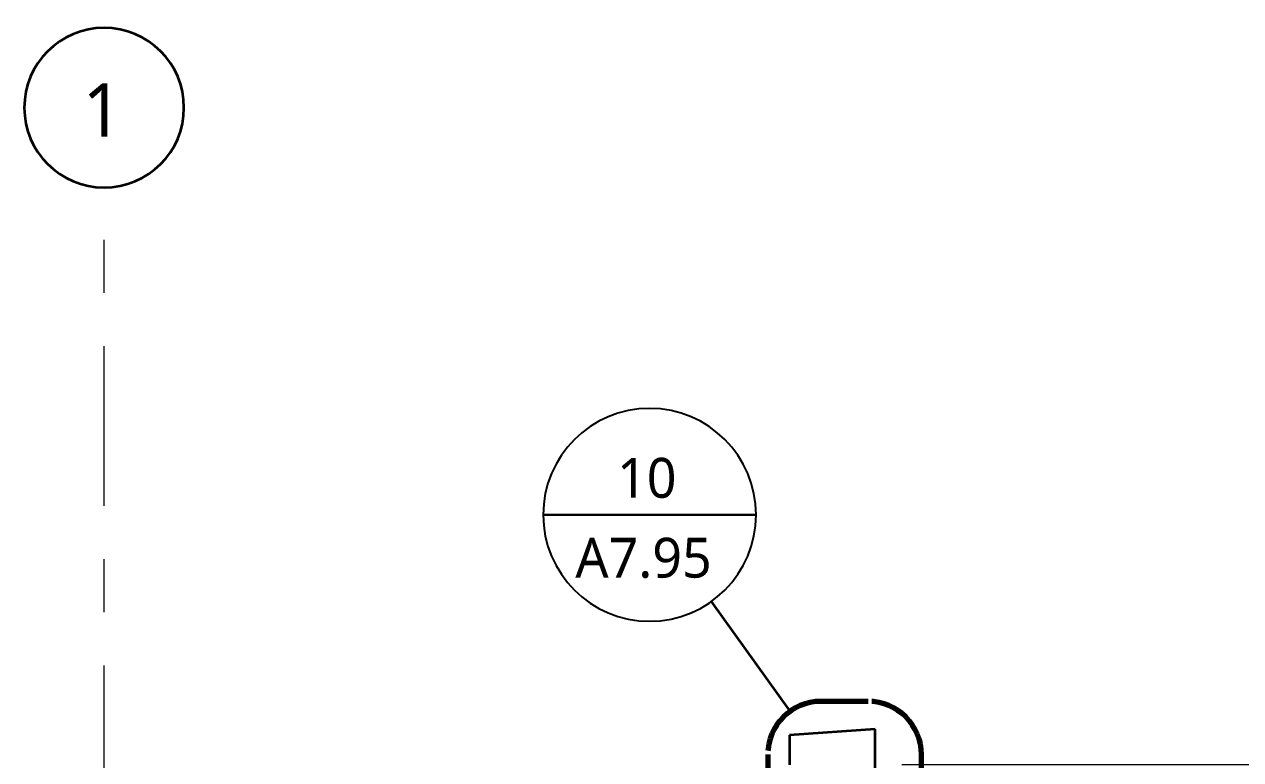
# Model space of a CAD drawing. Header units: inches. Extents: x 6 to 8416, y -388 to 6104.
# Drawn here: x 2295.6 to 2432.8, y 6021.6 to 6104.5 of the extents above; entities that cross this region are included whole.
import ezdxf

# ---------------------------------------------------------------- set-up
doc = ezdxf.new("R2010")
doc.units = ezdxf.units.IN
doc.header["$MEASUREMENT"] = 0
doc.linetypes.add('Center 3_8_', pattern=[36, 18, -6, 6, -6])
doc.linetypes.add('Dash Dot 3_16_', pattern=[15, 9, -3, 0, -3])
for name, color, linetype, lineweight in [('A-ANNO-DIMS', 211, 'Continuous', 13), ('A-ANNO-DIMS-48', 211, 'Continuous', 13), ('A-ANNO-NOTE', 131, 'Continuous', 18), ('A-ANNO-SYMB', 150, 'Continuous', 13), ('A-WALL', 113, 'Continuous', 25), ('S-GRID', 1, 'Continuous', 13), ('S-GRID-IDEN', 1, 'Continuous', 35)]:
    doc.layers.add(name, color=color, linetype=linetype, lineweight=lineweight)
doc.styles.add('Open Sans_2', font='OpenSans-Regular.ttf', dxfattribs={"height": 6})
doc.styles.add('Open Sans_3', font='OpenSans-Regular.ttf', dxfattribs={"height": 4.5})
doc.styles.add('Open Sans_5', font='OpenSans-Regular.ttf', dxfattribs={"width": 0.88, "height": 4.5})
doc.dimstyles.new('Linear_-_3_32__CL', dxfattribs={"dimscale": 12, "dimtxt": 4.83561, "dimasz": 0.375, "dimexe": 0.375, "dimexo": 0.25, "dimgap": 0.125, "dimtad": 1, "dimdec": 8, "dimrnd": 0.003906, "dimzin": 3, "dimdsep": 46, "dimlunit": 4, "dimtxsty": 'Open Sans_5', "dimblk1": 'OBLIQUE', "dimblk2": 'OBLIQUE', "dimsah": 1, "dimcen": 0.09, "dimdle": 0.375, "dimadec": 3, "dimazin": 2, "dimtfac": 1, "dimtdec": 4, "dimtix": 1, "dimtmove": 0, "dimatfit": 3, "dimfxl": 1, "dimtvp": 1, "dimtfill": 1, "dimfrac": 2, "dimtolj": 1, "dimtzin": 0, "dimarcsym": 2})

# ---------------------------------------------------------------- blocks, each defined once
blk = doc.blocks.new('Grid - AN Grid Head-AM-799031-WALL SECTION - BACK OF HOUSE')
at = {"layer": 'S-GRID-IDEN'}
for start, end in [(360, 180), (180, 360)]:
    blk.add_arc((-24, 6095.08), 9, start, end, dxfattribs=at)
blk = doc.blocks.new('DIMBLOCK17-WALL SECTION - BACK OF HOUSE')
at = {"layer": 'A-ANNO-DIMS-48'}
for p, q in [((2580.78, 5997), (2580.78, 6025.5)), ((2580.78, 6021), (2394.59, 6021)), ((2580.78, 6021), (2585.28, 6021)), ((2580.78, 5997), (2573.8, 5997)), ((2580.78, 5997), (2585.28, 5997))]:
    blk.add_line(p, q, dxfattribs=at)
at = {"layer": 'A-ANNO-DIMS-48', "lineweight": 50}
for p, q in [((2580.78, 6021), (2578.53, 6023.25)), ((2580.78, 6021), (2583.03, 6018.75)), ((2580.78, 5997), (2578.53, 5999.25)), ((2580.78, 5997), (2583.03, 5994.75))]:
    blk.add_line(p, q, dxfattribs=at)
at = {"layer": 'A-ANNO-DIMS-48', "color": 0, "insert": (2573.23, 6001.96), "char_height": 4.5, "width": 16.8901, "attachment_point": 1, "rotation": 90, "line_spacing_factor": 1.151336, "style": 'Open Sans_5', "bg_fill": 3, "box_fill_scale": 1.25, "bg_fill_color": 256, "bg_fill_true_color": 13158600, "bg_fill_transparency": 0}
blk.add_mtext('2\' - 0"', dxfattribs=at)
blk = doc.blocks.new('_Oblique')
at = {"color": 0, "linetype": 'ByBlock', "lineweight": -2}
blk.add_line((-0.5, -0.5), (0.5, 0.5), dxfattribs=at)
blk = doc.blocks.new('Drafting View - CDs-920680-WALL SECTION - BACK OF HOUSE')
at = {"layer": 'A-ANNO-NOTE', "lineweight": 25}
for p, q in [((0.91, 5188.21), (24.91, 5188.21)), ((24.91, 5188.21), (0.91, 5188.21))]:
    blk.add_line(p, q, dxfattribs=at)
for start, end in [(0, 180), (180, 0)]:
    blk.add_arc((12.91, 5188.21), 12, start, end, dxfattribs=at)

msp = doc.modelspace()

# ---------------------------------------------------------------- linework, layer by layer
at = {"layer": 'A-ANNO-SYMB', "lineweight": 35}
msp.add_line((2381.97740054, 6027.02558208), (2373.1194032, 6039.41622063), dxfattribs=at)
at = {"layer": 'A-ANNO-SYMB', "linetype": 'Dash Dot 3_16_', "lineweight": 70}
for p, q in [((2390.78633946, 6028.14458671), (2385.46679649, 6028.14458671)), ((2379.46679649, 6022.14458671), (2379.46679649, 6000.00510297))]:
    msp.add_line(p, q, dxfattribs=at)
msp.add_arc((2385.46679649, 6022.14458671), 6, 90, 180, dxfattribs=at)
at = {"layer": 'A-WALL', "lineweight": 35}
for p, q in [((2391.58500214, 6025), (2381.89750214, 6024.32258401)), ((2381.89750214, 6024.32258401), (2381.89750214, 6021)), ((2391.58500214, 5969.375), (2391.58500214, 6025))]:
    msp.add_line(p, q, dxfattribs=at)
at = {"layer": 'S-GRID', "linetype": 'Center 3_8_'}
msp.add_line((2304.64750214, 4934.19279252), (2304.64750214, 6086.07573953), dxfattribs=at)

# ---------------------------------------------------------------- block references
at = {"layer": 'A-ANNO-SYMB', "lineweight": 35}
msp.add_blockref('Drafting View - CDs-920680-WALL SECTION - BACK OF HOUSE', (2353.23192437, 860.968611), dxfattribs=at)
at = {"layer": 'S-GRID-IDEN'}
msp.add_blockref('Grid - AN Grid Head-AM-799031-WALL SECTION - BACK OF HOUSE', (2328.64750214, 0), dxfattribs=at)

# ---------------------------------------------------------------- texts
at = {"layer": 'A-ANNO-SYMB', "char_height": 4.5, "attachment_point": 1, "style": 'Open Sans_3'}
for s, insert, width in [('10', (2362.47105521, 6055.59652434), 8.787), ('A7.95', (2357.77499222, 6046.59652434), 20.1495)]:
    msp.add_mtext(s, dxfattribs=dict(at, insert=insert, width=width))
at = {"layer": 'S-GRID-IDEN', "lineweight": 13, "insert": (2302.22519017, 6097.83005318), "char_height": 6, "width": 5.757, "attachment_point": 1, "style": 'Open Sans_2'}
msp.add_mtext('1', dxfattribs=at)

# ---------------------------------------------------------------- next in the draw order: dimensions: what is measured, and where the dimension line sits
at = {"layer": 'A-ANNO-DIMS'}
dim = msp.add_linear_dim(base=(2580.7832585401, 6021), p1=(2570.8010045964, 5997), p2=(2391.585002143, 6021), angle=90, dimstyle='Linear_-_3_32__CL', override={"dimpost": '<>', "dimfxl": 180.815861}, dxfattribs=at)
dim.commit()
dim.dimension.update_dxf_attribs({"geometry": 'DIMBLOCK17-WALL SECTION - BACK OF HOUSE', "text_midpoint": (2576.976548763, 6009)})

# ---------------------------------------------------------------- next in the draw order: linework, layer by layer
at = {"layer": 'A-ANNO-SYMB', "linetype": 'Dash Dot 3_16_', "lineweight": 70}
msp.add_line((2396.78633946, 6000.00510297), (2396.78633946, 6022.14458671), dxfattribs=at)
msp.add_arc((2390.78633946, 6022.14458671), 6, 0, 90, dxfattribs=at)

doc.saveas('drawing.dxf')
